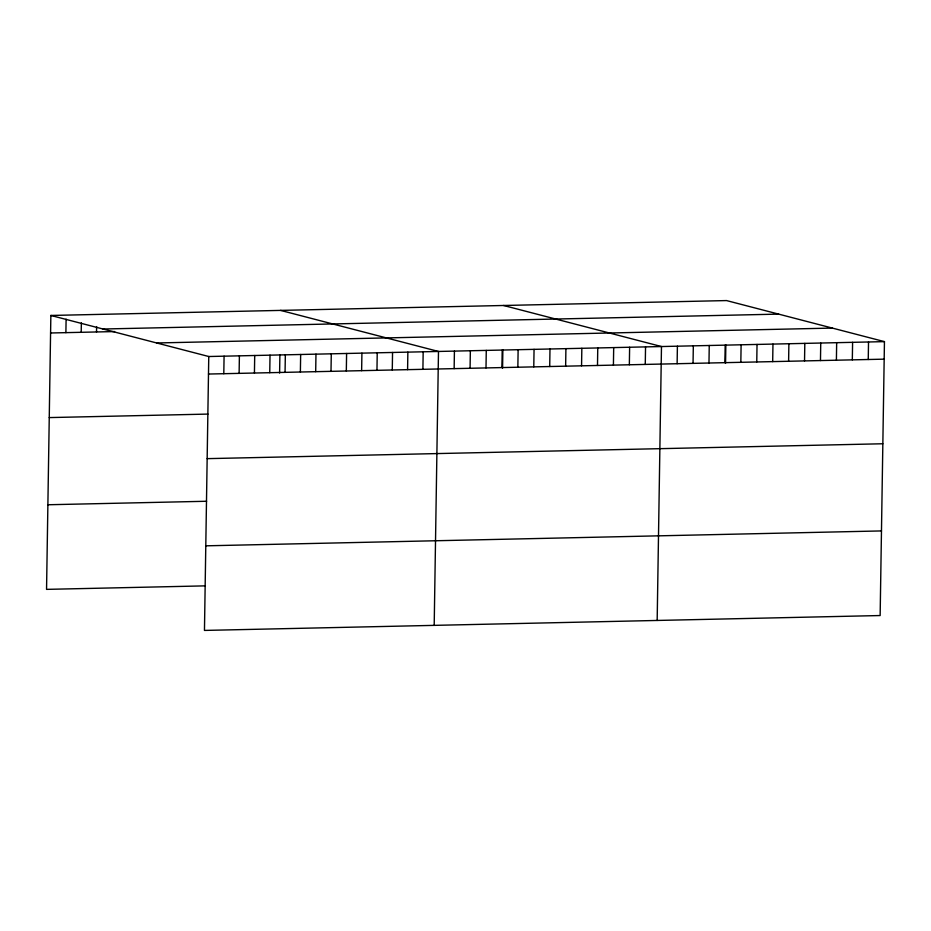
<?xml version="1.0" encoding="UTF-8"?>
<svg xmlns="http://www.w3.org/2000/svg" width="931" height="931" viewBox="0 0 931 931"><rect width="100%" height="100%" fill="white"/><g stroke="black" fill="none" stroke-linecap="round" stroke-linejoin="round"><path stroke-width="1.4" d="M50.856 315.458L208.765 356.515L204.459 630.427L880.144 615.542L884.45 341.63L726.541 300.573L50.856 315.458L46.55 589.37L205.274 585.867M65.892 332.646L66.101 319.17M81.206 332.309L81.358 322.871M96.521 331.971L96.615 326.572M223.801 373.703L224.08 356.177M239.116 373.366L239.395 355.84M254.431 373.028L254.71 355.502M269.746 372.691L270.025 355.165M279.603 373.04L279.894 354.711M285.061 372.353L285.34 354.827M300.376 372.016L300.655 354.49M315.69 371.678L315.97 354.152M331.005 371.341L331.285 353.815M346.32 371.004L346.6 353.489M361.635 370.666L361.915 353.152M376.962 370.329L377.23 352.814M392.277 369.991L392.545 352.477M407.592 369.654L407.859 352.139M422.907 369.316L423.174 351.802M434.195 625.364L438.489 351.464L280.592 310.395M454.142 368.629L454.421 351.103M470.074 368.28L470.353 350.754M486.005 367.92L486.273 350.405M501.925 367.57L502.205 350.056M502.577 368.129L502.868 349.8M517.857 367.221L518.125 349.707M533.777 366.872L534.057 349.358M549.709 366.523L549.988 348.997M565.641 366.174L565.908 348.648M581.561 365.813L581.84 348.299M597.493 365.464L597.76 347.95M613.413 365.115L613.692 347.6M629.344 364.766L629.624 347.251M645.264 364.417L645.544 346.902M657.17 620.453L661.476 346.541L503.566 305.484M677.128 363.718L677.396 346.192M693.048 363.358L693.327 345.843M708.98 363.009L709.247 345.494M724.9 362.659L725.179 345.145M725.563 363.218L725.843 344.889M740.832 362.31L741.111 344.796M756.763 361.961L757.031 344.435M772.683 361.612L772.963 344.086M788.615 361.251L788.883 343.737M804.535 360.902L804.815 343.388M820.467 360.553L820.746 343.039M836.399 360.204L836.666 342.689M852.319 359.855L852.598 342.34M868.251 359.506L868.518 341.98M102.957 329.015L778.653 314.119M50.577 332.984L114.629 331.564M156.652 342.969L832.337 328.084M208.765 356.515L884.45 341.63M208.486 374.041L884.171 359.157M49.25 417.588L207.974 414.086M207.159 458.646L882.844 443.761M47.877 504.753L206.601 501.262M205.786 545.822L881.471 530.926"/></g></svg>
